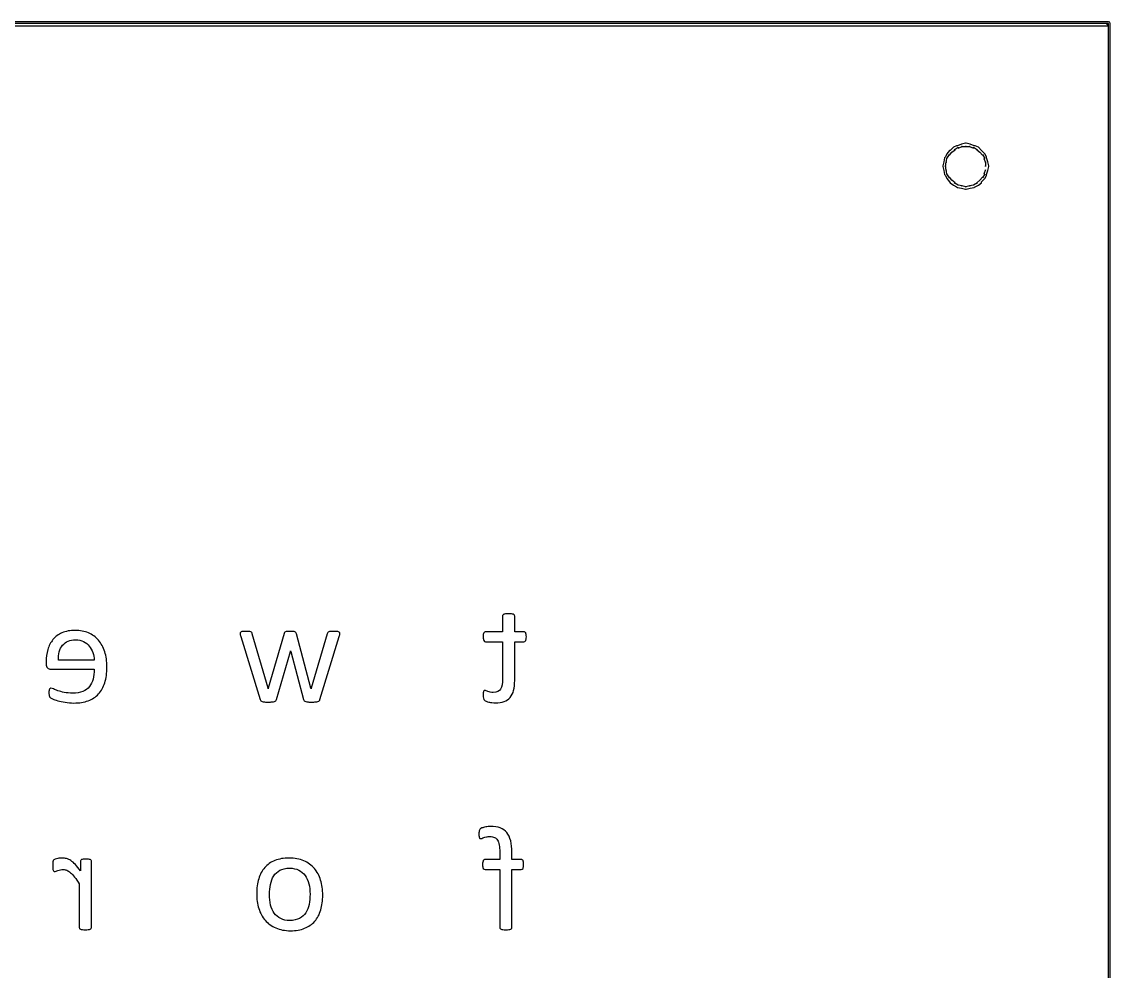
# Model space of a CAD drawing. Extents: x 4 to 604, y -23 to 293.
# Drawn here: x 527.4 to 603.9, y 208.3 to 275 of the extents above; entities that cross this region are included whole.
import ezdxf

# ---------------------------------------------------------------- set-up
doc = ezdxf.new("R2010")
doc.units = 0
doc.layers.add('Layer_1', color=7, linetype='CONTINUOUS')

msp = doc.modelspace()

# ---------------------------------------------------------------- linework, layer by layer
at = {"layer": 'Layer_1', "color": 7}
for p, q in [((603.754178, 274.849755), (323.754173, 274.849755)), ((603.754178, 274.962703), (323.810636, 274.962703)), ((323.810636, 274.680331), (603.754178, 274.680331)), ((603.754178, 274.680331), (603.584789, 274.849755)), ((603.754178, -5.169436), (603.754178, 274.849755)), ((603.867104, -5.150243), (603.867104, 274.849755)), ((603.867104, 274.849755), (603.867104, 274.849755)), ((592.856828, 266.152698), (592.630966, 265.926802)), ((592.743883, 265.813854), (592.969745, 265.983278)), ((593.082662, 266.265649), (592.856828, 266.152698)), ((592.856828, 266.152698), (592.856828, 266.152698)), ((592.913272, 265.983278), (593.195608, 266.152698)), ((592.969745, 265.983278), (592.913272, 265.983278)), ((593.139135, 266.265649), (593.082662, 266.265649)), ((593.421442, 266.378598), (593.139135, 266.265649)), ((593.195608, 266.096226), (593.477914, 266.209174)), ((593.195608, 266.152698), (593.195608, 266.096226)), ((593.703777, 266.43507), (593.421442, 266.378598)), ((593.421442, 266.378598), (593.421442, 266.378598)), ((593.477914, 266.209174), (593.421442, 266.209174)), ((593.421442, 266.209174), (593.760221, 266.209174)), ((593.760221, 266.43507), (593.703777, 266.43507)), ((593.760221, 266.209174), (593.703777, 266.209174)), ((593.703777, 266.209174), (594.042556, 266.209174)), ((594.042556, 266.378598), (593.760221, 266.43507)), ((594.042556, 266.209174), (593.986084, 266.209174)), ((593.986084, 266.209174), (594.268391, 266.096226)), ((594.324863, 266.265649), (594.042556, 266.378598)), ((594.042556, 266.378598), (594.042556, 266.378598)), ((594.268391, 266.096226), (594.268391, 266.152698)), ((594.268391, 266.152698), (594.550698, 265.983278)), ((594.60717, 266.152698), (594.381308, 266.265649)), ((594.550698, 265.983278), (594.494253, 265.983278)), ((594.494253, 265.983278), (594.720087, 265.813854)), ((594.833033, 265.926802), (594.60717, 266.152698)), ((594.60717, 266.152698), (594.60717, 266.152698)), ((592.235713, 265.418534), (592.179269, 265.136159)), ((592.405103, 265.700906), (592.292186, 265.475007)), ((592.348659, 265.079687), (592.405103, 265.362059)), ((592.574493, 265.926802), (592.405103, 265.700906)), ((592.405103, 265.700906), (592.405103, 265.700906)), ((592.405103, 265.362059), (592.574493, 265.64443)), ((592.405103, 265.362059), (592.405103, 265.362059)), ((592.630966, 265.926802), (592.574493, 265.926802)), ((592.574493, 265.587955), (592.743883, 265.813854)), ((592.574493, 265.64443), (592.574493, 265.587955)), ((592.743883, 265.813854), (592.743883, 265.813854)), ((594.720087, 265.813854), (594.720087, 265.813854)), ((594.720087, 265.813854), (594.889477, 265.587955)), ((595.058867, 265.700906), (594.833033, 265.926802)), ((594.833033, 265.926802), (594.833033, 265.926802)), ((594.889477, 265.587955), (594.889477, 265.64443)), ((594.889477, 265.64443), (595.058867, 265.362059)), ((595.058867, 265.362059), (595.002422, 265.362059)), ((595.002422, 265.362059), (595.11534, 265.079687)), ((595.171812, 265.475007), (595.058867, 265.700906)), ((595.058867, 265.700906), (595.058867, 265.700906)), ((595.284729, 265.136159), (595.171812, 265.418534)), ((592.179269, 265.136159), (592.122796, 264.853788)), ((592.122796, 264.853788), (592.122796, 264.797315)), ((592.122796, 264.797315), (592.179269, 264.514943)), ((592.179269, 265.136159), (592.179269, 265.136159)), ((592.179269, 264.514943), (592.179269, 264.514943)), ((592.179269, 264.514943), (592.235713, 264.232571)), ((592.292186, 264.797315), (592.348659, 265.136159)), ((592.348659, 264.514943), (592.292186, 264.853788)), ((592.292186, 264.853788), (592.292186, 264.797315)), ((592.348659, 265.136159), (592.348659, 265.079687)), ((592.405103, 264.289044), (592.348659, 264.571416)), ((592.348659, 264.571416), (592.348659, 264.514943)), ((595.11534, 264.571416), (595.002422, 264.289044)), ((595.11534, 265.079687), (595.11534, 265.136159)), ((595.11534, 265.136159), (595.11534, 264.797315)), ((595.11534, 264.797315), (595.11534, 264.853788)), ((595.11534, 264.514943), (595.11534, 264.571416)), ((595.171812, 264.232571), (595.284729, 264.514943)), ((595.341202, 264.853788), (595.284729, 265.136159)), ((595.284729, 265.136159), (595.284729, 265.136159)), ((595.284729, 264.514943), (595.341202, 264.797315)), ((595.284729, 264.514943), (595.284729, 264.514943)), ((595.341202, 264.797315), (595.341202, 264.853788)), ((595.341202, 264.797315), (595.341202, 264.797315)), ((592.235713, 264.232571), (592.292186, 264.176096)), ((592.292186, 264.176096), (592.405103, 263.9502)), ((592.574493, 264.006672), (592.405103, 264.289044)), ((592.405103, 264.289044), (592.405103, 264.289044)), ((592.405103, 263.9502), (592.405103, 263.9502)), ((592.405103, 263.9502), (592.574493, 263.7243)), ((592.743883, 263.837251), (592.574493, 264.063148)), ((592.574493, 264.063148), (592.574493, 264.006672)), ((592.574493, 263.7243), (592.630966, 263.667828)), ((592.630966, 263.667828), (592.856828, 263.498404)), ((592.969745, 263.667828), (592.743883, 263.837251)), ((592.743883, 263.837251), (592.743883, 263.837251)), ((593.195608, 263.498404), (592.913272, 263.667828)), ((592.913272, 263.667828), (592.969745, 263.667828)), ((594.550698, 263.667828), (594.268391, 263.498404)), ((594.720087, 263.837251), (594.494253, 263.667828)), ((594.494253, 263.667828), (594.550698, 263.667828)), ((594.60717, 263.498404), (594.833033, 263.667828)), ((594.889477, 264.063148), (594.720087, 263.837251)), ((594.720087, 263.837251), (594.720087, 263.837251)), ((594.833033, 263.7243), (595.058867, 263.9502)), ((594.833033, 263.667828), (594.833033, 263.7243)), ((595.058867, 264.289044), (594.889477, 264.006672)), ((594.889477, 264.006672), (594.889477, 264.063148)), ((595.002422, 264.289044), (595.058867, 264.289044)), ((595.058867, 263.9502), (595.171812, 264.176096)), ((595.058867, 263.9502), (595.058867, 263.9502)), ((595.171812, 264.176096), (595.171812, 264.232571)), ((592.856828, 263.498404), (592.856828, 263.498404)), ((592.856828, 263.498404), (593.082662, 263.385456)), ((593.082662, 263.385456), (593.139135, 263.32898)), ((593.139135, 263.32898), (593.421442, 263.272505)), ((593.477914, 263.441929), (593.195608, 263.498404)), ((593.195608, 263.498404), (593.195608, 263.498404)), ((593.760221, 263.385456), (593.421442, 263.441929)), ((593.421442, 263.441929), (593.477914, 263.441929)), ((593.421442, 263.272505), (593.421442, 263.272505)), ((593.421442, 263.272505), (593.703777, 263.216032)), ((594.042556, 263.441929), (593.703777, 263.385456)), ((593.703777, 263.385456), (593.760221, 263.385456)), ((593.703777, 263.216032), (593.760221, 263.216032)), ((593.760221, 263.216032), (594.042556, 263.272505)), ((594.268391, 263.498404), (593.986084, 263.441929)), ((593.986084, 263.441929), (594.042556, 263.441929)), ((594.042556, 263.272505), (594.324863, 263.32898)), ((594.042556, 263.272505), (594.042556, 263.272505)), ((594.268391, 263.498404), (594.268391, 263.498404)), ((594.381308, 263.385456), (594.60717, 263.498404)), ((594.60717, 263.498404), (594.60717, 263.498404))]:
    msp.add_line(p, q, dxfattribs=at)
at = {"layer": 'Layer_1', "color": 1}
for p, q in [((561.203461, 233.249177), (561.203461, 232.145666)), ((562.054135, 232.145666), (562.054135, 233.249177)), ((542.777482, 232.021877), (542.777567, 232.021917)), ((542.824106, 231.805342), (544.190315, 227.396453)), ((544.736613, 228.180226), (543.633321, 232.00642)), ((545.860563, 232.016733), (544.752135, 228.180226)), ((547.752637, 228.180226), (546.726703, 232.00642)), ((548.892278, 232.00642), (547.773521, 228.180226)), ((548.381738, 227.39643), (549.737647, 231.80532)), ((561.203461, 232.145666), (560.01254, 232.145666)), ((562.69859, 232.145666), (562.054135, 232.145666)), ((546.30924, 230.7637), (546.3194, 230.810108)), ((546.3194, 230.810108), (546.329842, 230.7637)), ((560.012681, 231.439227), (561.203602, 231.439227)), ((561.203602, 231.439227), (561.203602, 228.850617)), ((562.05422, 228.72686), (562.05422, 231.439227)), ((562.05422, 231.439227), (562.703839, 231.439227)), ((529.15899, 230.046957), (529.158877, 229.892245)), ((532.530614, 230.144919), (530.014716, 230.144919)), ((545.334839, 227.396441), (546.30924, 230.7637)), ((546.329842, 230.7637), (547.23205, 227.396441)), ((529.488823, 229.520971), (532.530614, 229.520971)), ((544.741693, 228.133818), (544.736613, 228.180226)), ((544.752135, 228.180226), (544.741693, 228.133818)), ((547.763079, 228.133818), (547.752637, 228.180226)), ((547.773521, 228.180226), (547.763079, 228.133818)), ((559.842755, 227.710995), (559.842529, 227.711006)), ((559.543881, 217.937287), (559.54422, 217.937306)), ((561.008191, 216.668766), (561.008191, 216.163421)), ((561.863776, 216.163421), (561.863776, 216.642985)), ((529.623387, 215.725136), (529.623641, 215.725127)), ((531.567136, 216.029371), (531.567136, 215.353858)), ((532.335373, 211.388439), (532.335373, 216.029371)), ((561.008191, 216.163421), (559.971928, 216.163421)), ((562.518504, 216.163421), (561.863776, 216.163421)), ((559.971843, 215.456985), (561.008107, 215.456985)), ((561.008107, 215.456985), (561.008107, 211.388433)), ((561.863889, 211.388433), (561.863889, 215.456985)), ((561.863889, 215.456985), (562.518616, 215.456985)), ((531.484699, 214.44114), (531.484699, 211.388439)), ((543.939194, 213.760466), (543.939194, 213.760466)), ((544.836265, 213.703745), (544.836265, 213.703745))]:
    msp.add_line(p, q, dxfattribs=at)
at = {"layer": 'Layer_1', "color": 7}
for points in [[(603.867104, 274.849755), (603.867104, 274.906229), (603.810641, 274.962703), (603.754178, 274.962703)], [(594.381308, 266.265649), (594.324863, 266.265649), (594.324863, 266.265649), (594.324863, 266.265649)], [(592.292186, 265.475007), (592.292186, 265.418534), (592.235713, 265.418534), (592.235713, 265.418534)], [(595.171812, 265.418534), (595.171812, 265.418534), (595.171812, 265.418534), (595.171812, 265.475007)], [(594.324863, 263.32898), (594.324863, 263.32898), (594.324863, 263.385456), (594.381308, 263.385456)]]:
    msp.add_open_spline(points, degree=3, dxfattribs=at)
at = {"layer": 'Layer_1', "color": 1}
for points in [[(561.224063, 233.316213), (561.210234, 233.295583), (561.203461, 233.273237), (561.203461, 233.249177)], [(561.291091, 233.370358), (561.260159, 233.354892), (561.237836, 233.336833), (561.224063, 233.316213)], [(561.419982, 233.403877), (561.365005, 233.396991), (561.322051, 233.385815), (561.291091, 233.370358)], [(561.631366, 233.414178), (561.54543, 233.414173), (561.474987, 233.410735), (561.419982, 233.403877)], [(561.837586, 233.403877), (561.782581, 233.410735), (561.713832, 233.414178), (561.631366, 233.414178)], [(561.969045, 233.370358), (561.93642, 233.385824), (561.892591, 233.397), (561.837586, 233.403877)], [(562.036073, 233.316213), (562.023937, 233.336844), (562.001698, 233.354881), (561.969045, 233.370358)], [(562.054135, 233.249177), (562.054135, 233.273223), (562.048208, 233.29558), (562.036073, 233.316213)], [(529.638458, 231.596515), (529.473499, 231.398841), (529.352312, 231.166795), (529.274984, 230.900374)], [(530.270014, 232.068342), (530.013954, 231.951455), (529.803416, 231.794178), (529.638458, 231.596515)], [(531.200586, 232.243667), (530.836265, 232.243662), (530.526075, 232.185219), (530.270014, 232.068342)], [(530.311162, 231.196866), (530.519076, 231.451252), (530.827573, 231.57845), (531.236541, 231.578453)], [(532.123424, 232.065766), (531.848455, 232.184361), (531.540861, 232.243662), (531.200586, 232.243667)], [(531.236541, 231.578453), (531.446204, 231.57845), (531.6301, 231.538913), (531.788201, 231.459849)], [(532.827174, 231.555262), (532.632976, 231.77699), (532.398393, 231.947159), (532.123424, 232.065766)], [(533.273113, 230.745677), (533.169989, 231.063662), (533.021371, 231.333523), (532.827174, 231.555262)], [(542.795545, 232.094073), (542.783409, 232.076885), (542.777482, 232.052815), (542.777482, 232.021877)], [(542.777567, 232.021917), (542.777595, 231.997843), (542.780954, 231.968631), (542.788009, 231.934256)], [(542.788009, 231.934256), (542.794783, 231.899876), (542.806918, 231.856904), (542.824106, 231.805342)], [(542.857408, 232.140481), (542.828198, 232.126737), (542.807567, 232.111257), (542.795545, 232.094073)], [(542.975969, 232.166276), (542.926129, 232.162833), (542.886646, 232.154254), (542.857408, 232.140481)], [(543.174484, 232.171441), (543.091991, 232.171435), (543.02581, 232.169748), (542.975969, 232.166276)], [(543.393574, 232.163708), (543.336875, 232.168845), (543.263836, 232.171441), (543.174484, 232.171441)], [(543.527601, 232.137913), (543.494976, 232.149936), (543.4503, 232.158544), (543.393574, 232.163708)], [(543.599793, 232.086345), (543.584271, 232.108669), (543.560282, 232.125873), (543.527601, 232.137913)], [(543.633321, 232.00642), (543.626548, 232.037354), (543.615259, 232.063996), (543.599793, 232.086345)], [(545.891494, 232.088925), (545.877665, 232.068295), (545.867505, 232.044229), (545.860563, 232.016733)], [(545.958522, 232.137913), (545.92759, 232.125862), (545.905267, 232.109547), (545.891494, 232.088925)], [(546.084816, 232.163708), (546.031561, 232.158544), (545.989482, 232.149964), (545.958522, 232.137913)], [(546.288468, 232.171441), (546.206003, 232.171435), (546.1381, 232.168901), (546.084816, 232.163708)], [(546.497284, 232.163708), (546.444001, 232.168845), (546.374405, 232.171441), (546.288468, 232.171441)], [(546.623579, 232.137913), (546.592647, 232.149936), (546.550568, 232.158544), (546.497284, 232.163708)], [(546.693203, 232.086345), (546.677681, 232.108669), (546.65451, 232.125873), (546.623579, 232.137913)], [(546.726703, 232.00642), (546.719929, 232.037354), (546.70864, 232.063996), (546.693203, 232.086345)], [(548.928375, 232.086345), (548.914546, 232.063993), (548.902692, 232.037354), (548.892278, 232.00642)], [(548.995402, 232.137913), (548.964471, 232.125862), (548.942119, 232.108686), (548.928375, 232.086345)], [(549.12943, 232.163708), (549.071038, 232.158544), (549.026334, 232.149964), (548.995402, 232.137913)], [(549.361416, 232.171441), (549.265207, 232.171435), (549.187878, 232.168901), (549.12943, 232.163708)], [(549.562528, 232.166276), (549.507523, 232.16972), (549.440495, 232.171413), (549.361416, 232.171441)], [(549.693959, 232.143078), (549.661306, 232.1551), (549.617505, 232.162833), (549.562528, 232.166276)], [(549.763583, 232.096666), (549.749754, 232.115575), (549.726612, 232.131038), (549.693959, 232.143078)], [(549.737647, 231.80532), (549.754862, 231.856882), (549.766885, 231.899853), (549.773743, 231.934233)], [(549.784185, 232.021894), (549.784185, 232.052832), (549.777412, 232.077755), (549.763583, 232.096666)], [(549.773743, 231.934233), (549.780516, 231.968608), (549.784185, 231.997829), (549.784185, 232.021894)], [(559.852717, 231.954886), (559.845944, 231.910191), (559.842557, 231.855186), (559.842557, 231.789874)], [(559.842557, 231.789874), (559.842557, 231.666114), (559.858079, 231.576734), (559.888954, 231.521734)], [(559.886245, 232.065755), (559.870723, 232.036528), (559.859716, 231.999573), (559.852717, 231.954886)], [(559.940375, 232.127632), (559.919773, 232.115609), (559.901711, 232.09497), (559.886245, 232.065755)], [(560.01254, 232.145666), (559.985164, 232.145663), (559.961006, 232.139654), (559.940375, 232.127632)], [(562.77335, 232.127632), (562.751055, 232.139654), (562.726106, 232.145666), (562.69859, 232.145666)], [(562.82748, 232.065755), (562.813652, 232.09497), (562.795674, 232.115595), (562.77335, 232.127632)], [(562.86098, 231.954886), (562.852514, 231.999573), (562.841225, 232.036528), (562.82748, 232.065755)], [(562.827565, 231.521734), (562.858497, 231.576734), (562.873962, 231.666114), (562.873962, 231.789874)], [(562.873962, 231.789874), (562.873962, 231.855186), (562.869729, 231.910191), (562.86098, 231.954886)], [(529.274984, 230.900374), (529.197655, 230.633948), (529.15899, 230.349477), (529.15899, 230.046957)], [(530.014716, 230.144919), (530.004274, 230.591821), (530.103193, 230.942468), (530.311162, 231.196866)], [(531.788201, 231.459849), (531.94633, 231.380781), (532.078636, 231.275927), (532.185174, 231.145298)], [(532.185174, 231.145298), (532.291713, 231.01466), (532.374207, 230.862542), (532.432655, 230.688939)], [(559.888954, 231.521734), (559.919886, 231.466727), (559.961147, 231.439224), (560.012681, 231.439227)], [(562.703839, 231.439227), (562.755401, 231.439224), (562.796605, 231.466715), (562.827565, 231.521734)], [(532.432655, 230.688939), (532.491075, 230.515333), (532.523728, 230.333991), (532.530614, 230.144919)], [(533.427771, 229.670526), (533.427771, 230.0693), (533.376237, 230.427686), (533.273113, 230.745677)], [(529.158877, 229.892245), (529.158877, 229.758173), (529.192405, 229.662773), (529.259405, 229.606055)], [(529.259405, 229.606055), (529.326433, 229.549329), (529.402915, 229.520968), (529.488823, 229.520971)], [(532.530614, 229.520971), (532.530614, 229.263141), (532.504932, 229.031095), (532.453286, 228.82483)], [(533.278278, 228.567015), (533.377958, 228.883284), (533.427771, 229.251121), (533.427771, 229.670526)], [(532.453286, 228.82483), (532.401724, 228.618565), (532.315787, 228.441524), (532.195504, 228.293702)], [(532.834906, 227.778057), (533.030797, 227.987756), (533.178597, 228.250745), (533.278278, 228.567015)], [(561.203602, 228.850617), (561.20363, 228.530907), (561.156358, 228.289407), (561.061842, 228.126116)], [(561.979459, 228.028139), (562.0293, 228.225808), (562.05422, 228.458715), (562.05422, 228.72686)], [(529.362585, 228.012682), (529.357505, 227.969711), (529.354965, 227.917285), (529.354965, 227.855405)], [(529.354965, 227.855405), (529.354965, 227.810715), (529.357788, 227.77204), (529.360045, 227.739384)], [(529.360045, 227.739384), (529.363432, 227.706722), (529.367665, 227.677501), (529.373028, 227.65172)], [(529.385728, 228.113235), (529.375285, 228.089162), (529.367665, 228.055653), (529.362585, 228.012682)], [(529.429557, 228.167379), (529.410648, 228.155357), (529.396029, 228.1373), (529.385728, 228.113235)], [(529.49396, 228.185413), (529.469971, 228.185411), (529.448466, 228.179402), (529.429557, 228.167379)], [(529.677009, 228.131266), (529.596237, 228.167365), (529.535221, 228.185411), (529.49396, 228.185413)], [(529.986353, 228.010089), (529.860877, 228.054778), (529.757781, 228.095173), (529.677009, 228.131266)], [(530.432292, 227.888911), (530.260447, 227.925004), (530.111772, 227.965399), (529.986353, 228.010089)], [(531.02002, 227.834766), (530.800056, 227.834764), (530.604137, 227.8528), (530.432292, 227.888911)], [(531.726309, 227.953368), (531.533862, 227.874297), (531.298432, 227.834764), (531.02002, 227.834766)], [(532.195504, 228.293702), (532.075192, 228.14588), (531.918813, 228.032435), (531.726309, 227.953368)], [(532.110527, 227.30365), (532.397518, 227.41022), (532.638988, 227.568354), (532.834906, 227.778057)], [(559.852915, 227.865692), (559.846141, 227.82444), (559.842755, 227.772875), (559.842755, 227.710995)], [(559.876057, 227.963669), (559.86759, 227.939595), (559.859688, 227.906945), (559.852915, 227.865692)], [(559.912153, 228.012657), (559.896631, 228.004049), (559.884778, 227.987737), (559.876057, 227.963669)], [(559.961147, 228.025554), (559.943931, 228.025554), (559.927619, 228.021265), (559.912153, 228.012657)], [(560.053913, 228.002356), (560.019567, 228.017821), (559.988635, 228.025554), (559.961147, 228.025554)], [(560.177668, 227.953368), (560.129549, 227.970555), (560.088288, 227.986881), (560.053913, 228.002356)], [(560.342627, 227.904377), (560.280764, 227.919842), (560.225787, 227.936177), (560.177668, 227.953368)], [(560.554011, 227.881178), (560.474989, 227.881178), (560.404518, 227.888911), (560.342627, 227.904377)], [(561.061842, 228.126116), (560.967326, 227.962822), (560.798077, 227.881178), (560.554011, 227.881178)], [(561.73974, 227.538264), (561.849722, 227.667177), (561.929647, 227.830471), (561.979459, 228.028139)], [(529.373028, 227.65172), (529.378108, 227.625925), (529.386856, 227.602732), (529.39871, 227.582107)], [(529.39871, 227.582107), (529.410845, 227.561477), (529.426368, 227.54171), (529.445135, 227.522806)], [(529.445135, 227.522806), (529.464044, 227.503898), (529.519868, 227.472958), (529.612662, 227.429986)], [(529.612662, 227.429986), (529.705485, 227.387015), (529.825768, 227.344902), (529.973568, 227.30365)], [(529.973568, 227.30365), (530.12134, 227.262394), (530.292366, 227.22544), (530.486535, 227.192784)], [(530.486535, 227.192784), (530.680732, 227.160126), (530.887799, 227.143796), (531.107791, 227.143796)], [(531.107791, 227.143796), (531.489299, 227.143796), (531.823535, 227.19708), (532.110527, 227.30365)], [(544.190315, 227.396453), (544.200475, 227.358641), (544.216844, 227.327701), (544.239281, 227.303636)], [(544.239281, 227.303636), (544.261576, 227.279562), (544.292592, 227.260662), (544.332075, 227.246914)], [(544.332075, 227.246914), (544.371615, 227.23317), (544.425745, 227.223716), (544.494494, 227.218551)], [(544.494494, 227.218551), (544.563244, 227.213386), (544.649152, 227.210818), (544.752276, 227.210818)], [(544.752276, 227.210818), (544.858843, 227.210818), (544.948166, 227.214261), (545.020359, 227.221119)], [(545.020359, 227.221119), (545.092551, 227.228006), (545.150125, 227.238307), (545.193051, 227.252059)], [(545.193051, 227.252059), (545.236033, 227.265804), (545.267811, 227.284715), (545.288442, 227.30878)], [(545.288442, 227.30878), (545.309044, 227.332854), (545.324538, 227.362067), (545.334839, 227.396441)], [(547.23205, 227.396441), (547.242492, 227.358629), (547.258579, 227.327689), (547.281044, 227.303624)], [(547.281044, 227.303624), (547.303339, 227.279551), (547.336895, 227.26065), (547.381571, 227.246903)], [(547.381571, 227.246903), (547.426247, 227.233159), (547.48382, 227.223705), (547.554291, 227.21854)], [(547.554291, 227.21854), (547.624762, 227.213375), (547.711517, 227.210807), (547.814641, 227.210807)], [(547.814641, 227.210807), (547.921208, 227.210807), (548.007963, 227.21425), (548.074991, 227.221108)], [(548.074991, 227.221108), (548.142019, 227.227994), (548.197024, 227.238295), (548.23995, 227.252048)], [(548.23995, 227.252048), (548.282932, 227.265792), (548.314711, 227.284704), (548.335341, 227.308769)], [(548.335341, 227.308769), (548.355943, 227.332843), (548.371437, 227.362056), (548.381738, 227.39643)], [(559.842529, 227.711006), (559.842529, 227.611311), (559.849302, 227.532244), (559.863131, 227.473804)], [(559.863131, 227.473804), (559.87696, 227.415362), (559.897506, 227.372388), (559.924994, 227.344888)], [(559.924994, 227.344888), (559.95237, 227.317399), (559.993715, 227.291604), (560.04872, 227.267539)], [(560.04872, 227.267539), (560.103726, 227.243466), (560.166435, 227.223707), (560.236906, 227.208239)], [(560.236906, 227.208239), (560.307349, 227.192773), (560.38211, 227.179878), (560.46116, 227.169563)], [(560.46116, 227.169563), (560.540239, 227.159262), (560.619261, 227.154097), (560.698311, 227.154097)], [(560.698311, 227.154097), (560.938906, 227.154097), (561.145126, 227.185898), (561.316999, 227.249494)], [(561.316999, 227.249494), (561.488844, 227.313093), (561.629758, 227.40935), (561.73974, 227.538264)], [(559.551501, 218.104876), (559.546421, 218.058462), (559.543881, 218.002599), (559.543881, 217.937287)], [(559.54422, 217.937306), (559.54422, 217.871986), (559.547607, 217.819561), (559.55438, 217.780033)], [(559.579865, 218.22348), (559.566036, 218.190813), (559.556722, 218.151282), (559.551501, 218.104876)], [(559.631427, 218.303408), (559.610824, 218.282778), (559.593609, 218.256133), (559.579865, 218.22348)], [(559.755153, 218.373021), (559.69329, 218.347226), (559.652057, 218.324027), (559.631427, 218.303408)], [(560.018071, 218.445213), (559.904674, 218.422861), (559.817016, 218.398796), (559.755153, 218.373021)], [(560.368648, 218.478733), (560.248393, 218.478724), (560.131496, 218.467557), (560.018071, 218.445213)], [(561.031164, 218.373021), (560.843825, 218.443489), (560.622986, 218.478724), (560.368648, 218.478733)], [(561.497734, 218.045575), (561.374008, 218.193395), (561.218475, 218.302539), (561.031164, 218.373021)], [(561.77355, 217.475774), (561.71338, 217.707815), (561.62146, 217.897747), (561.497734, 218.045575)], [(559.55438, 217.780033), (559.561153, 217.74049), (559.569056, 217.708692), (559.577522, 217.684636)], [(559.577522, 217.684636), (559.585989, 217.660562), (559.597278, 217.644236), (559.611022, 217.635648)], [(559.611022, 217.635648), (559.624851, 217.62704), (559.641954, 217.62275), (559.662584, 217.62275)], [(559.662584, 217.62275), (559.686573, 217.622744), (559.716686, 217.630483), (559.752782, 217.645949)], [(559.752782, 217.645949), (559.788878, 217.661415), (559.832708, 217.678602), (559.88427, 217.697516)], [(559.88427, 217.697516), (559.935832, 217.716425), (559.99682, 217.733604), (560.067291, 217.749081)], [(560.067291, 217.749081), (560.137762, 217.764547), (560.21938, 217.77228), (560.312175, 217.77228)], [(560.312175, 217.77228), (560.439344, 217.772271), (560.547633, 217.751649), (560.636984, 217.710397)], [(560.636984, 217.710397), (560.726336, 217.669139), (560.798528, 217.604682), (560.853505, 217.517024)], [(560.853505, 217.517024), (560.90851, 217.429357), (560.948022, 217.315912), (560.972095, 217.176689)], [(560.972095, 217.176689), (560.996084, 217.037458), (561.008191, 216.86815), (561.008191, 216.668766)], [(561.863776, 216.642985), (561.863776, 216.966126), (561.833691, 217.243723), (561.77355, 217.475774)], [(529.626209, 215.913353), (529.623387, 215.866941), (529.623387, 215.8042), (529.623387, 215.725136)], [(529.623641, 215.725127), (529.623641, 215.649497), (529.626463, 215.585896), (529.628721, 215.534337)], [(529.636369, 216.019065), (529.631289, 215.994991), (529.627902, 215.959758), (529.626209, 215.913353)], [(529.628721, 215.534337), (529.632108, 215.482766), (529.639163, 215.442372), (529.649323, 215.413156)], [(529.654431, 216.078365), (529.647658, 216.062899), (529.641449, 216.043124), (529.636369, 216.019065)], [(529.695664, 216.127353), (529.675062, 216.110166), (529.661289, 216.093831), (529.654431, 216.078365)], [(529.801356, 216.178921), (529.751544, 216.161734), (529.716294, 216.144535), (529.695664, 216.127353)], [(529.968912, 216.225327), (529.907048, 216.211583), (529.851197, 216.196103), (529.801356, 216.178921)], [(530.146768, 216.253687), (530.09007, 216.248523), (530.030803, 216.239068), (529.968912, 216.225327)], [(530.298886, 216.26142), (530.254182, 216.261414), (530.203495, 216.25888), (530.146768, 216.253687)], [(530.595332, 216.222744), (530.497344, 216.248511), (530.398538, 216.261414), (530.298886, 216.26142)], [(530.89175, 216.083516), (530.792097, 216.150549), (530.693263, 216.196955), (530.595332, 216.222744)], [(531.208798, 215.807638), (531.097123, 215.924517), (530.991431, 216.016477), (530.89175, 216.083516)], [(531.567136, 215.353858), (531.439967, 215.539493), (531.32053, 215.69075), (531.208798, 215.807638)], [(531.585198, 216.098987), (531.573063, 216.080078), (531.567136, 216.056868), (531.567136, 216.029371)], [(531.644493, 216.150552), (531.617118, 216.135086), (531.597249, 216.117888), (531.585198, 216.098987)], [(531.760486, 216.181492), (531.710674, 216.176327), (531.67201, 216.166026), (531.644493, 216.150552)], [(531.948672, 216.189225), (531.873065, 216.189222), (531.810327, 216.186685), (531.760486, 216.181492)], [(532.139426, 216.181492), (532.091307, 216.186628), (532.027723, 216.189225), (531.948672, 216.189225)], [(532.258016, 216.150552), (532.227084, 216.166018), (532.187545, 216.176319), (532.139426, 216.181492)], [(532.319851, 216.098987), (532.309691, 216.117896), (532.288919, 216.135078), (532.258016, 216.150552)], [(532.335373, 216.029371), (532.335373, 216.05686), (532.330293, 216.080073), (532.319851, 216.098987)], [(544.506291, 215.596217), (544.317259, 215.379634), (544.175498, 215.116648), (544.080954, 214.807256)], [(545.215177, 216.091249), (544.931628, 215.977798), (544.695324, 215.812788), (544.506291, 215.596217)], [(546.212804, 216.261417), (545.831268, 216.261412), (545.498726, 216.204691), (545.215177, 216.091249)], [(545.56835, 215.402844), (545.750496, 215.500811), (545.977374, 215.5498), (546.2489, 215.549805)], [(547.249068, 216.070621), (546.953468, 216.197813), (546.608028, 216.261412), (546.212804, 216.261417)], [(546.2489, 215.549805), (546.499796, 215.5498), (546.71547, 215.505113), (546.895895, 215.415733)], [(547.988857, 215.534337), (547.791245, 215.764658), (547.544639, 215.943421), (547.249068, 216.070621)], [(548.432256, 214.711859), (548.334297, 215.029848), (548.186525, 215.304004), (547.988857, 215.534337)], [(559.814674, 215.972642), (559.805925, 215.927949), (559.801691, 215.872947), (559.801691, 215.807632)], [(559.801691, 215.807632), (559.801691, 215.683869), (559.817214, 215.59449), (559.848089, 215.53949)], [(559.850742, 216.08351), (559.835219, 216.054283), (559.823366, 216.017329), (559.814674, 215.972642)], [(559.848089, 215.53949), (559.87902, 215.484482), (559.920281, 215.45698), (559.971843, 215.456985)], [(559.902304, 216.145387), (559.883395, 216.133365), (559.866236, 216.112726), (559.850742, 216.08351)], [(559.971928, 216.163421), (559.944552, 216.163416), (559.921212, 216.15741), (559.902304, 216.145387)], [(562.590696, 216.145387), (562.570094, 216.15741), (562.54602, 216.163421), (562.518504, 216.163421)], [(562.518616, 215.456985), (562.573622, 215.45698), (562.614882, 215.484474), (562.642371, 215.53949)], [(562.642258, 216.08351), (562.628429, 216.112726), (562.611326, 216.133353), (562.590696, 216.145387)], [(562.67319, 215.972642), (562.666416, 216.017329), (562.655974, 216.054283), (562.642258, 216.08351)], [(562.642371, 215.53949), (562.669746, 215.59449), (562.683632, 215.683869), (562.683632, 215.807632)], [(562.683632, 215.807632), (562.683632, 215.872947), (562.680245, 215.927949), (562.67319, 215.972642)], [(529.649323, 215.413156), (529.659765, 215.383929), (529.672465, 215.361586), (529.687988, 215.34612)], [(529.687988, 215.34612), (529.70351, 215.330654), (529.724959, 215.322921), (529.752447, 215.322921)], [(529.752447, 215.322921), (529.779823, 215.322916), (529.813435, 215.330654), (529.852946, 215.34612)], [(529.852946, 215.34612), (529.892486, 215.361586), (529.93719, 215.377054), (529.98703, 215.392531)], [(529.98703, 215.392531), (530.036871, 215.407997), (530.092694, 215.422608), (530.154557, 215.43636)], [(530.154557, 215.43636), (530.216449, 215.450105), (530.283476, 215.456991), (530.355612, 215.456991)], [(530.355612, 215.456991), (530.441549, 215.456985), (530.525764, 215.439804), (530.60823, 215.405423)], [(530.60823, 215.405423), (530.690751, 215.371043), (530.777535, 215.314322), (530.868608, 215.235257)], [(530.868608, 215.235257), (530.959681, 215.156184), (531.055072, 215.051333), (531.154753, 214.920704)], [(531.154753, 214.920704), (531.254406, 214.790066), (531.364416, 214.630212), (531.484699, 214.44114)], [(544.080954, 214.807256), (543.986466, 214.497859), (543.939194, 214.148928), (543.939194, 213.760466)], [(544.905833, 214.415357), (544.952259, 214.638806), (545.028741, 214.834756), (545.13528, 215.003209)], [(545.13528, 215.003209), (545.241819, 215.171653), (545.386204, 215.304862), (545.56835, 215.402844)], [(546.895895, 215.415733), (547.076348, 215.326347), (547.224994, 215.200013), (547.341862, 215.036725)], [(547.341862, 215.036725), (547.458702, 214.873429), (547.545514, 214.680056), (547.602212, 214.456606)], [(544.836265, 213.703745), (544.836265, 213.954697), (544.859408, 214.191902), (544.905833, 214.415357)], [(547.602212, 214.456606), (547.658939, 214.233151), (547.687274, 213.989071), (547.687274, 213.724372)], [(548.579181, 213.667648), (548.579181, 214.045795), (548.530187, 214.393865), (548.432256, 214.711859)], [(543.939194, 213.760466), (543.939194, 213.382316), (543.989034, 213.034243), (544.088687, 212.716257)], [(544.918731, 212.966352), (544.863782, 213.189804), (544.836265, 213.4356), (544.836265, 213.703745)], [(547.687274, 213.724372), (547.687274, 213.469977), (547.664132, 213.231053), (547.617678, 213.007604)], [(548.439989, 212.615702), (548.532784, 212.925096), (548.579181, 213.275746), (548.579181, 213.667648)], [(544.088687, 212.716257), (544.188368, 212.398266), (544.337014, 212.124107), (544.534654, 211.89378)], [(545.176512, 212.388812), (545.059672, 212.550384), (544.973736, 212.742899), (544.918731, 212.966352)], [(547.617678, 213.007604), (547.571281, 212.784149), (547.493952, 212.589057), (547.385692, 212.422329)], [(548.01722, 211.826744), (548.206281, 212.043321), (548.347194, 212.306307), (548.439989, 212.615702)], [(544.534654, 211.89378), (544.732295, 211.66345), (544.979747, 211.48383), (545.27704, 211.354916)], [(545.625048, 212.012381), (545.442874, 212.101761), (545.293381, 212.22724), (545.176512, 212.388812)], [(546.269503, 211.878311), (546.022022, 211.878309), (545.807223, 211.923001), (545.625048, 212.012381)], [(546.950025, 212.025273), (546.767879, 211.927297), (546.541029, 211.878309), (546.269503, 211.878311)], [(547.385692, 212.422329), (547.277403, 212.2556), (547.132171, 212.123249), (546.950025, 212.025273)], [(547.308363, 211.331712), (547.591911, 211.445157), (547.828188, 211.610166), (548.01722, 211.826744)], [(531.484699, 211.388439), (531.484699, 211.36095), (531.491472, 211.337732), (531.505301, 211.318823)], [(531.505301, 211.318823), (531.51913, 211.299914), (531.541397, 211.283587), (531.572329, 211.269835)], [(531.572329, 211.269835), (531.603289, 211.25609), (531.646243, 211.245761), (531.701248, 211.238895)], [(531.701248, 211.238895), (531.756225, 211.232008), (531.826668, 211.228594), (531.912604, 211.228594)], [(531.912604, 211.228594), (531.995126, 211.228594), (532.063819, 211.232037), (532.118824, 211.238895)], [(532.118824, 211.238895), (532.173829, 211.245781), (532.217658, 211.256082), (532.250311, 211.269835)], [(532.250311, 211.269835), (532.282936, 211.283579), (532.305288, 211.299914), (532.317311, 211.318823)], [(532.317311, 211.318823), (532.329446, 211.337732), (532.335373, 211.360936), (532.335373, 211.388439)], [(545.27704, 211.354916), (545.574361, 211.226003), (545.918926, 211.161543), (546.310735, 211.161543)], [(546.310735, 211.161543), (546.692243, 211.161543), (547.024786, 211.218264), (547.308363, 211.331712)], [(561.008107, 211.388433), (561.008107, 211.360945), (561.01488, 211.337726), (561.028709, 211.318817)], [(561.028709, 211.318817), (561.042538, 211.299908), (561.06568, 211.283582), (561.098333, 211.269829)], [(561.098333, 211.269829), (561.130958, 211.256085), (561.174787, 211.245756), (561.229764, 211.238889)], [(561.229764, 211.238889), (561.284769, 211.232003), (561.353518, 211.228588), (561.435984, 211.228588)], [(561.435984, 211.228588), (561.518477, 211.228588), (561.587227, 211.232031), (561.642232, 211.238889)], [(561.642232, 211.238889), (561.697209, 211.245775), (561.741038, 211.256076), (561.773691, 211.269829)], [(561.773691, 211.269829), (561.806344, 211.283573), (561.829543, 211.299908), (561.843287, 211.318817)], [(561.843287, 211.318817), (561.857116, 211.337726), (561.863889, 211.36093), (561.863889, 211.388433)]]:
    msp.add_open_spline(points, degree=3, dxfattribs=at)

doc.saveas('drawing.dxf')
